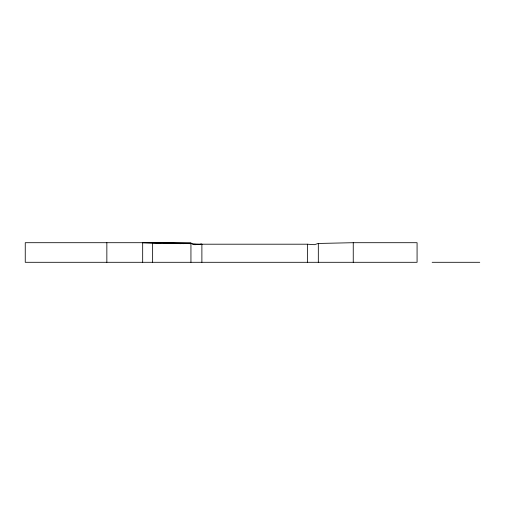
<?xml version="1.0" encoding="UTF-8"?>
<svg xmlns="http://www.w3.org/2000/svg" width="505" height="505" viewBox="0 0 505 505"><rect width="100%" height="100%" fill="white"/><g stroke="black" fill="none" stroke-linecap="round" stroke-linejoin="round"><path stroke-width="0.76" d="M190.941 262.297L190.941 242.703L25.25 242.703L25.25 262.297L417.073 262.297L417.073 242.703L353.248 242.703L318.32 243.454L314.337 244.698L307.375 244.199L200.327 244.199M152.63 262.297L152.63 242.703L190.941 243.454L194.924 244.698L201.886 244.199L201.886 262.297M432.147 262.297L479.75 262.297M142.675 262.297L142.675 242.703L190.947 243.669M142.675 242.703L160.975 243.164M175.349 243.53L180.929 243.669M192.279 243.953L201.886 244.199M161.739 242.703L172.47 243.17M181.667 243.568L183.971 243.662M353.248 242.703L353.248 262.297M318.32 243.454L318.32 262.297M307.375 244.199L307.375 262.297M194.924 244.022L194.924 244.698M106.852 242.703L106.852 262.297"/></g></svg>
